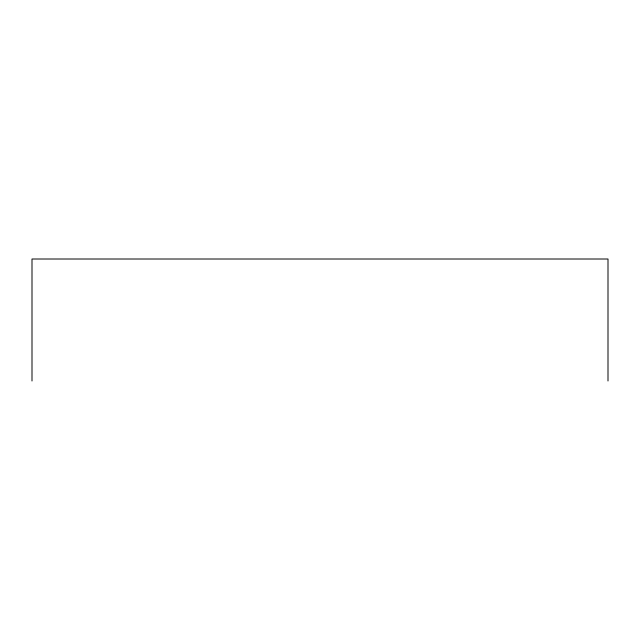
<?xml version="1.0" encoding="UTF-8"?>
<svg xmlns="http://www.w3.org/2000/svg" width="640" height="640" viewBox="0 0 640 640"><rect width="100%" height="100%" fill="white"/><g stroke="black" fill="none" stroke-linecap="round" stroke-linejoin="round"><path stroke-width="0.96" d="M608 380.992L608 259.008L32 259.008L32 380.992"/></g></svg>
